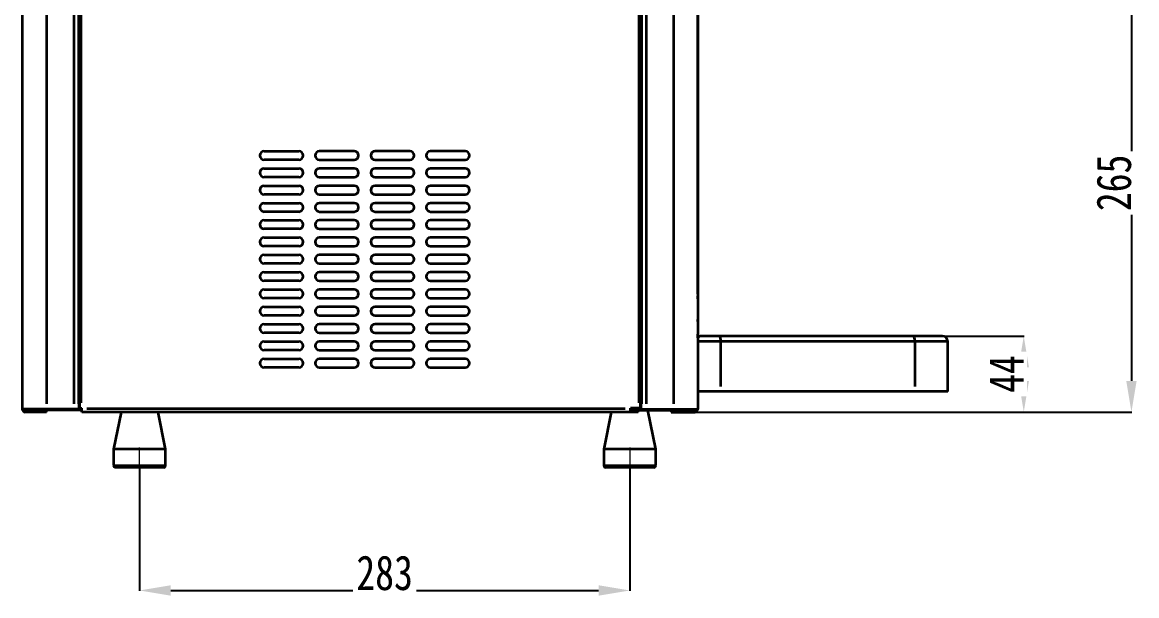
# Model space of a CAD drawing. Header units: millimetres. Extents: x 101 to 1819, y 134 to 1482.
# Drawn here: x 1176 to 1819, y 819 to 1150 of the extents above; entities that cross this region are included whole.
import ezdxf

# ---------------------------------------------------------------- set-up
doc = ezdxf.new("R2010")
doc.units = ezdxf.units.MM
doc.linetypes.add('点画线', pattern=[18, 12, -2, 2, -2])
for name, color, linetype, lineweight in [('1', 7, 'Continuous', 18), ('中心线层', 1, '点画线', 18), ('尺寸线层', 3, 'Continuous', 18)]:
    doc.layers.add(name, color=color, linetype=linetype, lineweight=lineweight)
doc.styles.add('HZ', font='', dxfattribs={"width": 0.8})
doc.styles.get('HZ').set_extended_font_data('宋体')
doc.dimstyles.new('JP20', dxfattribs={"dimtxt": 20, "dimasz": 18, "dimexe": 0.18, "dimexo": 0.0625, "dimgap": 0.09, "dimtad": 1, "dimdec": 1, "dimzin": 12, "dimdsep": 46, "dimtxsty": 'HZ', "dimcen": 0.09, "dimdle": 36, "dimclrd": 136, "dimclre": 4, "dimclrt": 6, "dimadec": 0, "dimazin": 0, "dimtfac": 1, "dimtdec": 1, "dimtmove": 0, "dimatfit": 3, "dimfxl": 1, "dimtolj": 1, "dimarcsym": 0})

# ---------------------------------------------------------------- blocks, each defined once
blk = doc.blocks.new('*X14')
at = {"layer": 'Defpoints', "color": 0}
for p in [(1243.38, 893.1), (1526.41, 893.1), (1526.41, 821.99)]:
    blk.add_point(p, dxfattribs=at)
at = {"layer": '尺寸线层', "color": 4, "linetype": 'Continuous', "lineweight": -2}
for p, q in [((1243.38, 893.03), (1243.38, 821.81)), ((1526.41, 893.03), (1526.41, 821.81))]:
    blk.add_line(p, q, dxfattribs=at)
at = {"layer": '尺寸线层', "color": 136, "linetype": 'Continuous', "lineweight": -2}
blk.add_line((1261.38, 821.99), (1508.41, 821.99), dxfattribs=at)
at = {"layer": '尺寸线层', "color": 136}
for points in [[(1261.38, 824.99), (1261.38, 818.99), (1243.38, 821.99)], [(1508.41, 818.99), (1508.41, 824.99), (1526.41, 821.99)]]:
    blk.add_solid(points, dxfattribs=at)
at = {"layer": '尺寸线层', "color": 6, "insert": (1384.89, 832.08), "char_height": 20, "attachment_point": 5, "style": 'HZ', "bg_fill": 3, "box_fill_scale": 1.1, "bg_fill_color": 256, "bg_fill_true_color": 13158600, "bg_fill_transparency": 0}
blk.add_mtext('\\A1;283', dxfattribs=at)
blk = doc.blocks.new('*X17')
at = {"layer": 'Defpoints', "color": 0}
for p in [(1672.04, 1189.8), (1550.27, 925.1), (1816.1, 925.1)]:
    blk.add_point(p, dxfattribs=at)
at = {"layer": '尺寸线层', "color": 4, "linetype": 'Continuous', "lineweight": -2}
for p, q in [((1672.1, 1189.8), (1816.28, 1189.8)), ((1550.33, 925.1), (1816.28, 925.1))]:
    blk.add_line(p, q, dxfattribs=at)
at = {"layer": '尺寸线层', "color": 136, "linetype": 'Continuous', "lineweight": -2}
blk.add_line((1816.1, 1171.8), (1816.1, 943.1), dxfattribs=at)
at = {"layer": '尺寸线层', "color": 136}
for points in [[(1819.1, 1171.8), (1813.1, 1171.8), (1816.1, 1189.8)], [(1813.1, 943.1), (1819.1, 943.1), (1816.1, 925.1)]]:
    blk.add_solid(points, dxfattribs=at)
at = {"layer": '尺寸线层', "color": 6, "insert": (1806.01, 1057.45), "char_height": 20, "attachment_point": 5, "rotation": 90, "style": 'HZ', "bg_fill": 3, "box_fill_scale": 1.1, "bg_fill_color": 256, "bg_fill_true_color": 13158600, "bg_fill_transparency": 0}
blk.add_mtext('\\A1;265', dxfattribs=at)
blk = doc.blocks.new('*X18')
at = {"layer": 'Defpoints', "color": 0}
for p in [(1707.01, 968.91), (1550.27, 925.1), (1753.92, 925.1)]:
    blk.add_point(p, dxfattribs=at)
at = {"layer": '尺寸线层', "color": 4, "linetype": 'Continuous', "lineweight": -2}
for p, q in [((1707.07, 968.91), (1754.1, 968.91)), ((1550.33, 925.1), (1754.1, 925.1))]:
    blk.add_line(p, q, dxfattribs=at)
at = {"layer": '尺寸线层', "color": 136, "linetype": 'Continuous', "lineweight": -2}
blk.add_line((1753.92, 950.91), (1753.92, 943.1), dxfattribs=at)
at = {"layer": '尺寸线层', "color": 136}
for points in [[(1756.92, 950.91), (1750.92, 950.91), (1753.92, 968.91)], [(1750.92, 943.1), (1756.92, 943.1), (1753.92, 925.1)]]:
    blk.add_solid(points, dxfattribs=at)
at = {"layer": '尺寸线层', "color": 6, "insert": (1743.83, 947), "char_height": 20, "attachment_point": 5, "rotation": 90, "style": 'HZ', "bg_fill": 3, "box_fill_scale": 1.1, "bg_fill_color": 256, "bg_fill_true_color": 13158600, "bg_fill_transparency": 0}
blk.add_mtext('\\A1;44', dxfattribs=at)

msp = doc.modelspace()

# ---------------------------------------------------------------- linework, layer by layer
at = {"layer": '1', "color": 0, "linetype": 'Continuous', "lineweight": 35}
for p, q in [((1175.68, 1298.09), (1175.68, 926.74)), ((1189.68, 1298.09), (1189.68, 929.74)), ((1205.48, 1298.09), (1205.48, 929.74)), ((1208.19, 1298.09), (1208.19, 929.74)), ((1208.31, 1298.09), (1208.31, 926.74)), ((1208.65, 1298.09), (1208.65, 927.41)), ((1209.65, 930.41), (1209.65, 1298.09)), ((1531.7, 1298.09), (1531.7, 930.41)), ((1532.7, 927.41), (1532.7, 1298.09)), ((1533.04, 926.74), (1533.04, 1298.09)), ((1533.16, 1298.09), (1533.16, 929.74)), ((1535.87, 1298.09), (1535.87, 929.74)), ((1551.67, 1298.09), (1551.67, 929.74)), ((1565.67, 1298.09), (1565.67, 926.74)), ((1565.81, 1004.23), (1565.81, 1298.09)), ((1315.37, 1075.84), (1335.37, 1075.84)), ((1367.37, 1075.84), (1347.37, 1075.84)), ((1399.37, 1075.84), (1379.37, 1075.84)), ((1431.37, 1075.84), (1411.37, 1075.84)), ((1335.37, 1070.84), (1315.37, 1070.84)), ((1347.37, 1070.84), (1367.37, 1070.84)), ((1379.37, 1070.84), (1399.37, 1070.84)), ((1411.37, 1070.84), (1431.37, 1070.84)), ((1315.37, 1065.84), (1335.37, 1065.84)), ((1367.37, 1065.84), (1347.37, 1065.84)), ((1399.37, 1065.84), (1379.37, 1065.84)), ((1431.37, 1065.84), (1411.37, 1065.84)), ((1335.37, 1060.84), (1315.37, 1060.84)), ((1315.37, 1055.84), (1335.37, 1055.84)), ((1347.37, 1060.84), (1367.37, 1060.84)), ((1367.37, 1055.84), (1347.37, 1055.84)), ((1379.37, 1060.84), (1399.37, 1060.84)), ((1399.37, 1055.84), (1379.37, 1055.84)), ((1411.37, 1060.84), (1431.37, 1060.84)), ((1431.37, 1055.84), (1411.37, 1055.84)), ((1335.37, 1050.84), (1315.37, 1050.84)), ((1347.37, 1050.84), (1367.37, 1050.84)), ((1379.37, 1050.84), (1399.37, 1050.84)), ((1411.37, 1050.84), (1431.37, 1050.84)), ((1315.37, 1045.84), (1335.37, 1045.84)), ((1367.37, 1045.84), (1347.37, 1045.84)), ((1399.37, 1045.84), (1379.37, 1045.84)), ((1431.37, 1045.84), (1411.37, 1045.84)), ((1335.37, 1040.84), (1315.37, 1040.84)), ((1347.37, 1040.84), (1367.37, 1040.84)), ((1379.37, 1040.84), (1399.37, 1040.84)), ((1411.37, 1040.84), (1431.37, 1040.84)), ((1315.37, 1035.84), (1335.37, 1035.84)), ((1335.37, 1030.84), (1315.37, 1030.84)), ((1367.37, 1035.84), (1347.37, 1035.84)), ((1347.37, 1030.84), (1367.37, 1030.84)), ((1399.37, 1035.84), (1379.37, 1035.84)), ((1379.37, 1030.84), (1399.37, 1030.84)), ((1431.37, 1035.84), (1411.37, 1035.84)), ((1411.37, 1030.84), (1431.37, 1030.84)), ((1315.37, 1025.84), (1335.37, 1025.84)), ((1367.37, 1025.84), (1347.37, 1025.84)), ((1399.37, 1025.84), (1379.37, 1025.84)), ((1431.37, 1025.84), (1411.37, 1025.84)), ((1335.37, 1020.84), (1315.37, 1020.84)), ((1347.37, 1020.84), (1367.37, 1020.84)), ((1379.37, 1020.84), (1399.37, 1020.84)), ((1411.37, 1020.84), (1431.37, 1020.84)), ((1315.37, 1015.84), (1335.37, 1015.84)), ((1335.37, 1010.84), (1315.37, 1010.84)), ((1367.37, 1015.84), (1347.37, 1015.84)), ((1347.37, 1010.84), (1367.37, 1010.84)), ((1399.37, 1015.84), (1379.37, 1015.84)), ((1379.37, 1010.84), (1399.37, 1010.84)), ((1431.37, 1015.84), (1411.37, 1015.84)), ((1411.37, 1010.84), (1431.37, 1010.84)), ((1315.37, 1005.84), (1335.37, 1005.84)), ((1367.37, 1005.84), (1347.37, 1005.84)), ((1399.37, 1005.84), (1379.37, 1005.84)), ((1431.37, 1005.84), (1411.37, 1005.84)), ((1565.81, 1004.23), (1565.67, 1004.23)), ((1565.67, 1004.16), (1565.81, 1004.16)), ((1565.81, 1005.82), (1565.81, 1005.82)), ((1565.81, 1005.73), (1565.81, 1005.56)), ((1565.81, 1005.73), (1565.81, 1005.73)), ((1565.81, 1005.56), (1565.81, 1005.56)), ((1565.81, 1005.32), (1565.81, 1005.32)), ((1565.81, 1004.62), (1565.81, 1004.62)), ((1565.81, 1004.23), (1565.81, 1004.2)), ((1565.81, 1003.79), (1565.81, 1004.2)), ((1565.81, 1003.1), (1565.81, 1003.79)), ((1335.37, 1000.84), (1315.37, 1000.84)), ((1347.37, 1000.84), (1367.37, 1000.84)), ((1379.37, 1000.84), (1399.37, 1000.84)), ((1411.37, 1000.84), (1431.37, 1000.84)), ((1565.67, 1003.62), (1565.81, 1003.62)), ((1565.67, 1003.01), (1565.81, 1003.01)), ((1565.67, 1002.33), (1565.81, 1002.33)), ((1565.67, 1001.58), (1565.81, 1001.58)), ((1565.67, 1000.77), (1565.81, 1000.77)), ((1565.67, 999.88), (1565.81, 999.88)), ((1565.67, 998.93), (1565.81, 998.93)), ((1565.67, 997.91), (1565.81, 997.91)), ((1565.81, 1002.58), (1565.81, 1003.1)), ((1565.81, 1001.72), (1565.81, 1002.58)), ((1565.81, 1001.08), (1565.81, 1001.72)), ((1565.81, 1000.03), (1565.81, 1001.08)), ((1565.81, 999.26), (1565.81, 1000.03)), ((1565.81, 998.03), (1565.81, 999.26)), ((1565.81, 997.14), (1565.81, 998.03)), ((1315.37, 995.84), (1335.37, 995.84)), ((1367.37, 995.84), (1347.37, 995.84)), ((1399.37, 995.84), (1379.37, 995.84)), ((1431.37, 995.84), (1411.37, 995.84)), ((1565.67, 996.84), (1565.81, 996.84)), ((1565.67, 995.72), (1565.81, 995.72)), ((1565.67, 994.56), (1565.81, 994.56)), ((1565.67, 993.35), (1565.81, 993.35)), ((1565.67, 992.1), (1565.81, 992.1)), ((1565.81, 995.74), (1565.81, 997.14)), ((1565.81, 994.75), (1565.81, 995.74)), ((1565.81, 993.19), (1565.81, 994.75)), ((1565.81, 993.19), (1565.81, 992.12)), ((1565.81, 990.44), (1565.81, 992.12)), ((1335.37, 990.84), (1315.37, 990.84)), ((1315.37, 985.84), (1335.37, 985.84)), ((1347.37, 990.84), (1367.37, 990.84)), ((1367.37, 985.84), (1347.37, 985.84)), ((1379.37, 990.84), (1399.37, 990.84)), ((1399.37, 985.84), (1379.37, 985.84)), ((1411.37, 990.84), (1431.37, 990.84)), ((1431.37, 985.84), (1411.37, 985.84)), ((1565.67, 990.82), (1565.81, 990.82)), ((1565.67, 989.52), (1565.81, 989.52)), ((1565.81, 990.44), (1565.81, 989.52)), ((1565.81, 989.03), (1565.81, 987.54)), ((1565.81, 987.54), (1565.81, 986.35)), ((1565.81, 986.35), (1565.81, 984.54)), ((1565.81, 984.54), (1565.81, 983.33)), ((1335.37, 980.84), (1315.37, 980.84)), ((1347.37, 980.84), (1367.37, 980.84)), ((1379.37, 980.84), (1399.37, 980.84)), ((1411.37, 980.84), (1431.37, 980.84)), ((1565.81, 983.33), (1565.81, 981.52)), ((1565.81, 981.52), (1565.81, 980.32)), ((1565.81, 980.32), (1565.81, 978.53)), ((1565.81, 977.37), (1565.81, 978.53)), ((1315.37, 975.84), (1335.37, 975.84)), ((1367.37, 975.84), (1347.37, 975.84)), ((1399.37, 975.84), (1379.37, 975.84)), ((1431.37, 975.84), (1411.37, 975.84)), ((1565.67, 977.38), (1565.81, 977.38)), ((1565.81, 977.37), (1565.81, 975.65)), ((1565.81, 975.65), (1565.81, 974.54)), ((1565.81, 974.54), (1565.81, 972.87)), ((1565.81, 972.87), (1565.81, 971.77)), ((1565.81, 971.77), (1565.81, 970.14)), ((1335.37, 970.84), (1315.37, 970.84)), ((1315.37, 965.84), (1335.37, 965.84)), ((1347.37, 970.84), (1367.37, 970.84)), ((1367.37, 965.84), (1347.37, 965.84)), ((1379.37, 970.84), (1399.37, 970.84)), ((1399.37, 965.84), (1379.37, 965.84)), ((1411.37, 970.84), (1431.37, 970.84)), ((1431.37, 965.84), (1411.37, 965.84)), ((1565.67, 969.72), (1565.81, 969.72)), ((1565.67, 968.49), (1565.81, 968.49)), ((1710.01, 965.91), (1565.67, 965.91)), ((1565.81, 969.09), (1565.81, 970.14)), ((1565.81, 967.98), (1565.81, 969.09)), ((1579.1, 939.91), (1579.1, 965.91)), ((1691.2, 939.91), (1691.2, 965.91)), ((1710.01, 936.91), (1710.01, 965.91)), ((1335.37, 960.84), (1315.37, 960.84)), ((1347.37, 960.84), (1367.37, 960.84)), ((1379.37, 960.84), (1399.37, 960.84)), ((1411.37, 960.84), (1431.37, 960.84)), ((1315.37, 955.84), (1335.37, 955.84)), ((1367.37, 955.84), (1347.37, 955.84)), ((1399.37, 955.84), (1379.37, 955.84)), ((1431.37, 955.84), (1411.37, 955.84)), ((1335.37, 950.84), (1315.37, 950.84)), ((1347.37, 950.84), (1367.37, 950.84)), ((1379.37, 950.84), (1399.37, 950.84)), ((1411.37, 950.84), (1431.37, 950.84)), ((1710.01, 936.91), (1565.67, 936.91)), ((1210.02, 926.74), (1175.68, 926.74)), ((1182.68, 926.74), (1182.68, 926.1)), ((1184.65, 926.74), (1184.65, 926.1)), ((1194.35, 926.1), (1194.35, 926.74)), ((1195.29, 926.74), (1195.29, 926.1)), ((1196.37, 926.74), (1196.37, 926.1)), ((1197.29, 926.1), (1197.29, 926.74)), ((1208.65, 927.41), (1210.02, 927.41)), ((1210.02, 925.1), (1210.02, 927.41)), ((1213.02, 927.1), (1523.83, 927.1)), ((1526.83, 925.1), (1526.83, 927.41)), ((1532.7, 927.41), (1526.83, 927.41)), ((1527.92, 927.41), (1527.92, 926.74)), ((1527.92, 926.74), (1565.67, 926.74)), ((1546.06, 926.74), (1546.06, 926.1)), ((1546.98, 926.1), (1546.98, 926.74)), ((1548.06, 926.74), (1548.06, 926.1)), ((1549, 926.74), (1549, 926.1)), ((1558.7, 926.1), (1558.7, 926.74)), ((1560.68, 926.74), (1560.68, 926.1)), ((1210.02, 926.1), (1177.38, 926.1)), ((1189.58, 925.1), (1177.38, 925.1)), ((1186.69, 926.1), (1186.69, 925.1)), ((1187.68, 926.1), (1187.68, 925.1)), ((1189.58, 925.1), (1189.58, 926.1)), ((1531.36, 925.1), (1210.02, 925.1)), ((1232.68, 925.1), (1228.38, 903.6)), ((1258.38, 903.6), (1254.08, 925.1)), ((1515.71, 925.1), (1511.41, 903.6)), ((1526.83, 926.1), (1563.97, 926.1)), ((1526.85, 926.1), (1526.85, 925.1)), ((1531.36, 925.1), (1531.36, 926.1)), ((1541.41, 903.6), (1536.91, 926.1)), ((1550.27, 926.1), (1550.27, 925.1)), ((1550.27, 925.1), (1563.97, 925.1)), ((1553.67, 926.1), (1553.67, 925.1)), ((1556.6, 926.1), (1556.6, 925.1)), ((1228.38, 903.6), (1228.38, 894.1)), ((1258.38, 903.6), (1228.38, 903.6)), ((1258.38, 894.1), (1258.38, 903.6)), ((1511.41, 903.6), (1511.41, 894.1)), ((1541.41, 903.6), (1511.41, 903.6)), ((1541.41, 894.1), (1541.41, 903.6)), ((1228.38, 894.1), (1258.38, 894.1)), ((1257.38, 893.1), (1229.38, 893.1)), ((1511.41, 894.1), (1541.41, 894.1)), ((1540.41, 893.1), (1512.41, 893.1))]:
    msp.add_line(p, q, dxfattribs=at)
for centre, radius, start, end in [((1315.37, 1073.34), 2.5, 90, 270), ((1335.37, 1073.34), 2.5, 270, 90), ((1347.37, 1073.34), 2.5, 90, 270), ((1367.37, 1073.34), 2.5, 270, 90), ((1379.37, 1073.34), 2.5, 90, 270), ((1399.37, 1073.34), 2.5, 270, 90), ((1411.37, 1073.34), 2.5, 90, 270), ((1431.37, 1073.34), 2.5, 270, 90), ((1315.37, 1063.34), 2.5, 90, 270), ((1335.37, 1063.34), 2.5, 270, 90), ((1347.37, 1063.34), 2.5, 90, 270), ((1367.37, 1063.34), 2.5, 270, 90), ((1379.37, 1063.34), 2.5, 90, 270), ((1399.37, 1063.34), 2.5, 270, 90), ((1411.37, 1063.34), 2.5, 90, 270), ((1431.37, 1063.34), 2.5, 270, 90), ((1315.37, 1053.34), 2.5, 90, 270), ((1335.37, 1053.34), 2.5, 270, 90), ((1347.37, 1053.34), 2.5, 90, 270), ((1367.37, 1053.34), 2.5, 270, 90), ((1379.37, 1053.34), 2.5, 90, 270), ((1399.37, 1053.34), 2.5, 270, 90), ((1411.37, 1053.34), 2.5, 90, 270), ((1431.37, 1053.34), 2.5, 270, 90), ((1315.37, 1043.34), 2.5, 90, 270), ((1335.37, 1043.34), 2.5, 270, 90), ((1347.37, 1043.34), 2.5, 90, 270), ((1367.37, 1043.34), 2.5, 270, 90), ((1379.37, 1043.34), 2.5, 90, 270), ((1399.37, 1043.34), 2.5, 270, 90), ((1411.37, 1043.34), 2.5, 90, 270), ((1431.37, 1043.34), 2.5, 270, 90), ((1315.37, 1033.34), 2.5, 90, 270), ((1335.37, 1033.34), 2.5, 270, 90), ((1347.37, 1033.34), 2.5, 90, 270), ((1367.37, 1033.34), 2.5, 270, 90), ((1379.37, 1033.34), 2.5, 90, 270), ((1399.37, 1033.34), 2.5, 270, 90), ((1411.37, 1033.34), 2.5, 90, 270), ((1431.37, 1033.34), 2.5, 270, 90), ((1315.37, 1023.34), 2.5, 90, 270), ((1335.37, 1023.34), 2.5, 270, 90), ((1347.37, 1023.34), 2.5, 90, 270), ((1367.37, 1023.34), 2.5, 270, 90), ((1379.37, 1023.34), 2.5, 90, 270), ((1399.37, 1023.34), 2.5, 270, 90), ((1411.37, 1023.34), 2.5, 90, 270), ((1431.37, 1023.34), 2.5, 270, 90), ((1315.37, 1013.34), 2.5, 90, 270), ((1335.37, 1013.34), 2.5, 270, 90), ((1347.37, 1013.34), 2.5, 90, 270), ((1367.37, 1013.34), 2.5, 270, 90), ((1379.37, 1013.34), 2.5, 90, 270), ((1399.37, 1013.34), 2.5, 270, 90), ((1411.37, 1013.34), 2.5, 90, 270), ((1431.37, 1013.34), 2.5, 270, 90), ((1315.37, 1003.34), 2.5, 90, 270), ((1335.37, 1003.34), 2.5, 270, 90), ((1347.37, 1003.34), 2.5, 90, 270), ((1367.37, 1003.34), 2.5, 270, 90), ((1379.37, 1003.34), 2.5, 90, 270), ((1399.37, 1003.34), 2.5, 270, 90), ((1411.37, 1003.34), 2.5, 90, 270), ((1431.37, 1003.34), 2.5, 270, 90), ((1315.37, 993.34), 2.5, 90, 270), ((1335.37, 993.34), 2.5, 270, 90), ((1347.37, 993.34), 2.5, 90, 270), ((1367.37, 993.34), 2.5, 270, 90), ((1379.37, 993.34), 2.5, 90, 270), ((1399.37, 993.34), 2.5, 270, 90), ((1411.37, 993.34), 2.5, 90, 270), ((1431.37, 993.34), 2.5, 270, 90), ((1315.37, 983.34), 2.5, 90, 270), ((1335.37, 983.34), 2.5, 270, 90), ((1347.37, 983.34), 2.5, 90, 270), ((1367.37, 983.34), 2.5, 270, 90), ((1379.37, 983.34), 2.5, 90, 270), ((1399.37, 983.34), 2.5, 270, 90), ((1411.37, 983.34), 2.5, 90, 270), ((1431.37, 983.34), 2.5, 270, 90), ((1315.37, 973.34), 2.5, 90, 270), ((1335.37, 973.34), 2.5, 270, 90), ((1347.37, 973.34), 2.5, 90, 270), ((1367.37, 973.34), 2.5, 270, 90), ((1379.37, 973.34), 2.5, 90, 270), ((1399.37, 973.34), 2.5, 270, 90), ((1411.37, 973.34), 2.5, 90, 270), ((1431.37, 973.34), 2.5, 270, 90), ((1315.37, 963.34), 2.5, 90, 270), ((1335.37, 963.34), 2.5, 270, 90), ((1347.37, 963.34), 2.5, 90, 270), ((1367.37, 963.34), 2.5, 270, 90), ((1379.37, 963.34), 2.5, 90, 270), ((1399.37, 963.34), 2.5, 270, 90), ((1411.37, 963.34), 2.5, 90, 270), ((1431.37, 963.34), 2.5, 270, 90), ((1567.98, 965.91), 3, 90, 140.31282), ((1707.01, 965.91), 3, 0, 90), ((1315.37, 953.34), 2.5, 90, 270), ((1335.37, 953.34), 2.5, 270, 90), ((1347.37, 953.34), 2.5, 90, 270), ((1367.37, 953.34), 2.5, 270, 90), ((1379.37, 953.34), 2.5, 90, 270), ((1399.37, 953.34), 2.5, 270, 90), ((1411.37, 953.34), 2.5, 90, 270), ((1431.37, 953.34), 2.5, 270, 90), ((1177.38, 926.8), 1.7, 181.92414, 270), ((1177.38, 926.8), 0.7, 180, 270), ((1180.68, 928.6), 2.5, 227.97281, 270), ((1560.68, 928.6), 2.5, 270, 312.02719), ((1563.97, 926.8), 0.7, 270, 0), ((1563.97, 926.8), 1.7, 270, 358.07586), ((1229.38, 894.1), 1, 180, 270), ((1257.38, 894.1), 1, 270, 0), ((1512.41, 894.1), 1, 180, 270), ((1540.41, 894.1), 1, 270, 0)]:
    msp.add_arc(centre, radius, start, end, dxfattribs=at)
for centre, major_axis, start_param, end_param in [((1577.86, 965.91), (0, -3), 1.570796, 3.141593), ((1689.96, 965.91), (0, 3), 4.712389, 6.283185)]:
    msp.add_ellipse(centre, major_axis=major_axis, ratio=0.412291, start_param=start_param, end_param=end_param, dxfattribs=at)
at = {"layer": '中心线层'}
for p, q in [((1243.38, 893.1), (1243.38, 904.6)), ((1526.41, 904.6), (1526.41, 893.1))]:
    msp.add_line(p, q, dxfattribs=at)

# ---------------------------------------------------------------- next in the draw order: dimensions: what is measured, and where the dimension line sits
at = {"layer": '尺寸线层', "color": 0}
dim = msp.add_linear_dim(base=(1816.1, 925.1), p1=(1672.04, 1189.8), p2=(1550.27, 925.1), angle=90, dimstyle='JP20', override={"dimscale": 1, "dimdec": 0, "dimsah": 1, "dimtfill": 1, "dimtzin": 8}, dxfattribs=at)
dim.commit()
dim.dimension.update_dxf_attribs({"geometry": '*X17', "text_midpoint": (1806.01, 1057.45)})
dim = msp.add_linear_dim(base=(1526.41, 821.99), p1=(1243.38, 893.1), p2=(1526.41, 893.1), dimstyle='JP20', override={"dimscale": 1, "dimsah": 1, "dimtfill": 1, "dimtzin": 8}, dxfattribs=at)
dim.commit()
dim.dimension.update_dxf_attribs({"geometry": '*X14', "text_midpoint": (1384.89, 832.08)})

# ---------------------------------------------------------------- next in the draw order: dimensions: what is measured, and where the dimension line sits
dim = msp.add_linear_dim(base=(1753.92, 925.1), p1=(1707.01, 968.91), p2=(1550.27, 925.1), angle=90, dimstyle='JP20', override={"dimscale": 1, "dimdec": 0, "dimsah": 1, "dimtfill": 1, "dimtzin": 8}, dxfattribs=at)
dim.commit()
dim.dimension.update_dxf_attribs({"geometry": '*X18', "text_midpoint": (1743.83, 947)})

# ---------------------------------------------------------------- next in the draw order: linework, layer by layer
at = {"layer": '1', "color": 0, "linetype": 'Continuous', "lineweight": 35}
msp.add_line((1707.01, 968.91), (1567.98, 968.91), dxfattribs=at)

doc.saveas('drawing.dxf')
